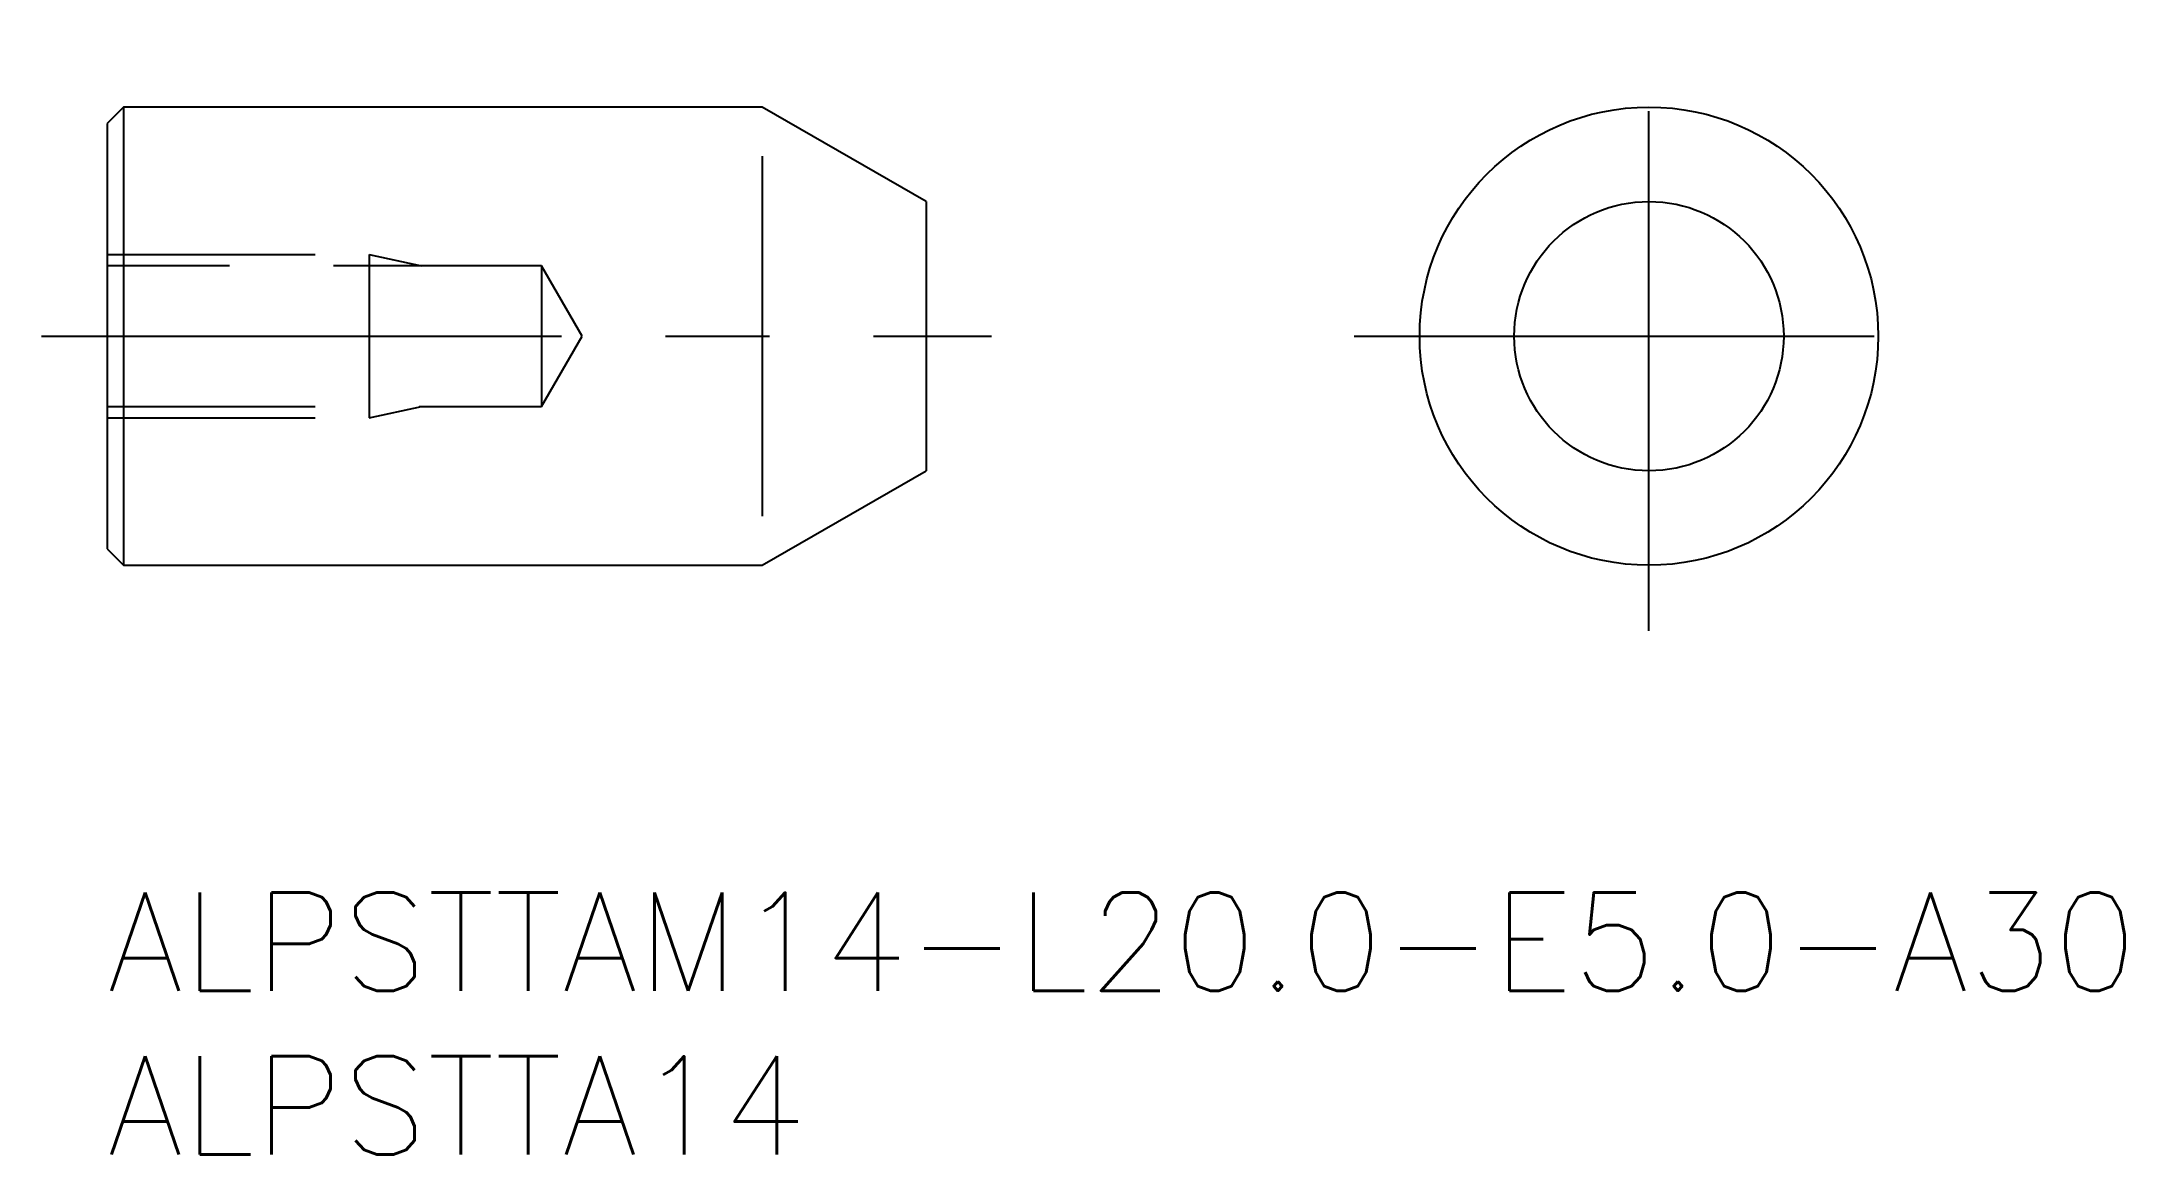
# Model space of a CAD drawing. Extents: x -2 to 61.6, y -8 to 26.
import ezdxf

# ---------------------------------------------------------------- set-up
doc = ezdxf.new("R2010")
doc.units = 0
doc.header["$LTSCALE"] = 0.5
doc.linetypes.add('CENTER', pattern=[50.8, 31.75, -6.35, 6.35, -6.35])
doc.linetypes.add('DASHED', pattern=[19.05, 12.7, -6.35])
for name, color, linetype in [('MSM_CENTER', 1, 'CENTER'), ('MSM_CONTINUOUS', 7, 'CONTINUOUS'), ('MSM_DASHED', 4, 'DASHED'), ('MSM_NARROW', 5, 'CONTINUOUS'), ('MSM_PART_NUMBER', 7, 'CONTINUOUS')]:
    doc.layers.add(name, color=color, linetype=linetype)
doc.styles.get("Standard").update_dxf_attribs({"font": 'txt.shx', "height": 3, "bigfont": 'bigfont.shx'})

# ---------------------------------------------------------------- blocks, each defined once
blk = doc.blocks.new('*U13')
at = {"layer": 'MSM_PART_NUMBER'}
blk.add_text('ALPSTTAM14-L20.0-E5.0-A30', height=3, dxfattribs=at).set_placement((0, -3))
blk = doc.blocks.new('*U14')
at = {"layer": 'MSM_PART_NUMBER'}
blk.add_text('ALPSTTA14', height=3, dxfattribs=at).set_placement((0, -8))

msp = doc.modelspace()

# ---------------------------------------------------------------- linework, layer by layer
at = {"layer": 'MSM_CENTER'}
for p, q in [((47.072, 8), (47.072, 26)), ((-2, 17), (27, 17)), ((38.072, 17), (56.072, 17))]:
    msp.add_line(p, q, dxfattribs=at)
at = {"layer": 'MSM_CONTINUOUS'}
for p, q in [((0.5, 24), (0, 23.5)), ((20, 24), (0.5, 24)), ((0.5, 24), (0.5, 10)), ((25, 21.113), (20, 24)), ((0, 23.5), (0, 10.5)), ((25, 21.113), (25, 12.887)), ((20, 10), (25, 12.887)), ((0, 10.5), (0.5, 10)), ((0.5, 10), (20, 10))]:
    msp.add_line(p, q, dxfattribs=at)
for radius in [7, 4.113]:
    msp.add_circle((47.072, 17), radius, dxfattribs=at)
at = {"layer": 'MSM_DASHED'}
for p, q in [((0, 19.5), (8, 19.5)), ((13.259, 19.15), (0, 19.15)), ((8, 19.5), (8, 14.5)), ((8, 19.5), (9.6, 19.15)), ((14.5, 17), (13.259, 19.15)), ((13.259, 19.15), (13.259, 14.85)), ((13.259, 14.85), (14.5, 17)), ((0, 14.85), (13.259, 14.85)), ((8, 14.5), (9.6, 14.85)), ((0, 14.5), (8, 14.5))]:
    msp.add_line(p, q, dxfattribs=at)
at = {"layer": 'MSM_NARROW'}
msp.add_line((20, 22.5), (20, 11.5), dxfattribs=at)

# ---------------------------------------------------------------- block references
at = {"layer": 'MSM_CONTINUOUS'}
for name in ['*U13', '*U14']:
    msp.add_blockref(name, (0, 0), dxfattribs=at)

doc.saveas('drawing.dxf')
